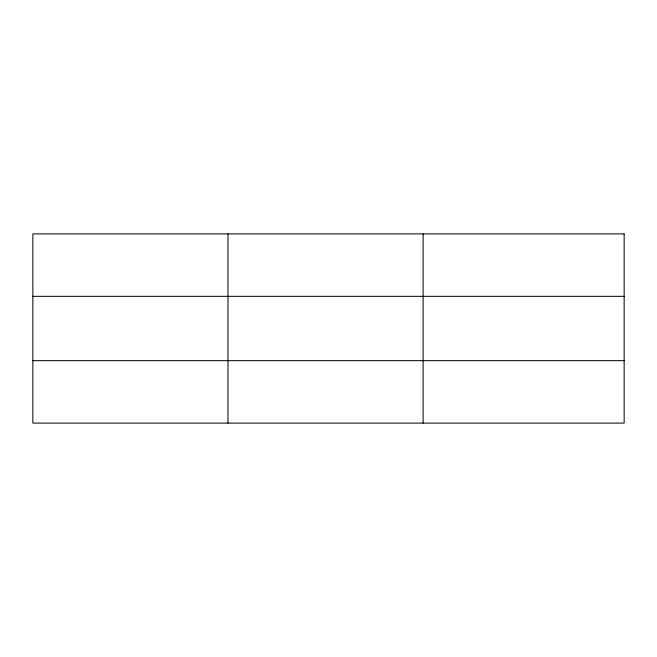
<?xml version="1.0" encoding="UTF-8"?>
<svg xmlns="http://www.w3.org/2000/svg" width="657" height="657" viewBox="0 0 657 657"><rect width="100%" height="100%" fill="white"/><g stroke="black" fill="none" stroke-linecap="round" stroke-linejoin="round"><path stroke-width="0.99" d="M32.85 296.332L624.15 296.332M32.85 360.668L624.15 360.668M423.108 233.892L423.108 423.108M227.979 233.892L227.979 423.108M624.15 233.892L32.85 233.892L32.85 423.108L624.15 423.108L624.15 233.892"/></g></svg>
